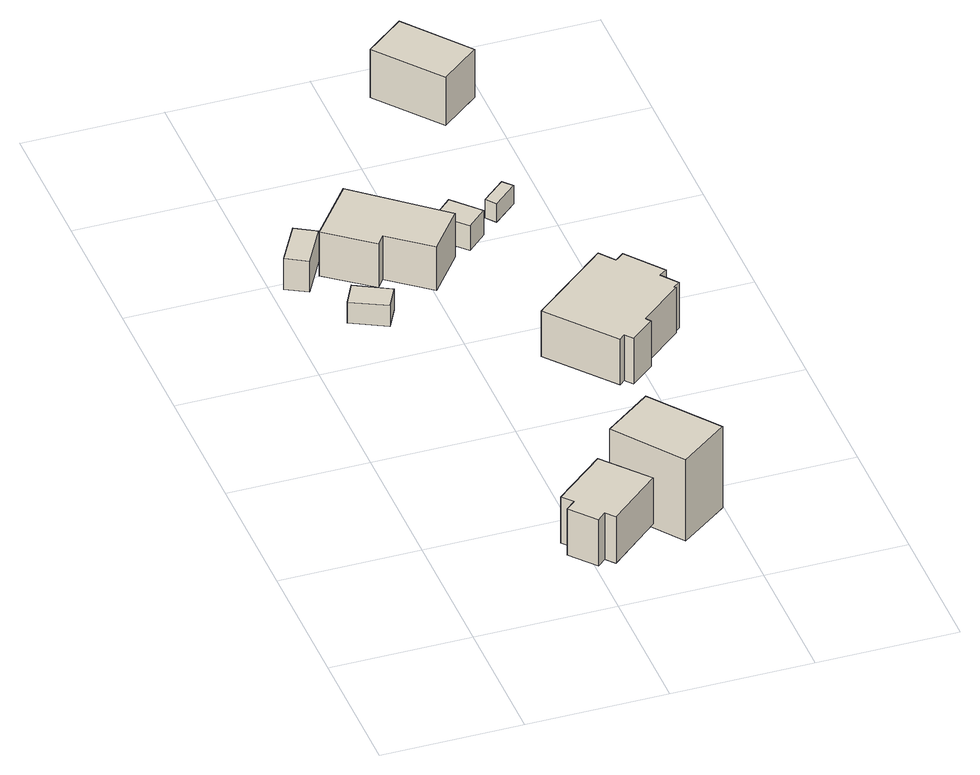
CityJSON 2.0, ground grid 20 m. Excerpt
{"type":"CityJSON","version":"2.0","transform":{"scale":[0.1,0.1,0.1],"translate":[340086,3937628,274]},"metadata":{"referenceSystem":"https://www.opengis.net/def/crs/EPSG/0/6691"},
"CityObjects":{
"building1":{"type":"Building","attributes":{"usage":"411","measuredHeight":10.6,"storeysAboveGround":2,"BuildingIDAttribute.prefecture":"14","BuildingIDAttribute.city":"14151","BuildingDetailAttribute.totalFloorArea":124.83,"BuildingDetailAttribute.buildingFootprintArea":62.42,"BuildingDetailAttribute.buildingStructureType":"601","BuildingDetailAttribute.buildingStructureOrgType":"1","BuildingDetailAttribute.orgUsage":"10","BuildingDetailAttribute.surveyYear":2015,"BuildingLandSlideRiskAttribute.description":"1","BuildingLandSlideRiskAttribute.areaType":"1"},"geometry":[{"type":"Solid","lod":"1","boundaries":[[[[0,1,2,3,4,5,6,7]],[[6,8,9,7]],[[5,10,8,6]],[[4,11,10,5]],[[3,12,11,4]],[[2,13,12,3]],[[1,14,13,2]],[[0,15,14,1]],[[7,9,15,0]],[[8,10,11,12,13,14,15,9]]]]}]},
"building2":{"type":"Building","attributes":{"measuredHeight":5.6,"BuildingIDAttribute.prefecture":"14","BuildingIDAttribute.city":"14151","BuildingDetailAttribute.surveyYear":2015,"BuildingLandSlideRiskAttribute.description":"1","BuildingLandSlideRiskAttribute.areaType":"1"},"geometry":[{"type":"Solid","lod":"1","boundaries":[[[[16,17,18,19]],[[18,20,21,19]],[[17,22,20,18]],[[16,23,22,17]],[[19,21,23,16]],[[20,22,23,21]]]]}]},
"building3":{"type":"Building","attributes":{"usage":"422","measuredHeight":5.3,"storeysAboveGround":1,"BuildingIDAttribute.prefecture":"14","BuildingIDAttribute.city":"14151","BuildingDetailAttribute.totalFloorArea":19.57,"BuildingDetailAttribute.buildingFootprintArea":19.57,"BuildingDetailAttribute.buildingStructureType":"601","BuildingDetailAttribute.buildingStructureOrgType":"1","BuildingDetailAttribute.orgUsage":"137","BuildingDetailAttribute.surveyYear":2015,"BuildingLandSlideRiskAttribute.description":"1","BuildingLandSlideRiskAttribute.areaType":"1"},"geometry":[{"type":"Solid","lod":"1","boundaries":[[[[24,25,26,27]],[[26,28,29,27]],[[25,30,28,26]],[[24,31,30,25]],[[27,29,31,24]],[[28,30,31,29]]]]}]},
"building4":{"type":"Building","attributes":{"usage":"411","measuredHeight":14.4,"storeysAboveGround":4,"BuildingIDAttribute.prefecture":"14","BuildingIDAttribute.city":"14151","BuildingDetailAttribute.totalFloorArea":286.38,"BuildingDetailAttribute.buildingFootprintArea":71.59,"BuildingDetailAttribute.buildingStructureType":"610","BuildingDetailAttribute.buildingStructureOrgType":"2","BuildingDetailAttribute.orgUsage":"10","BuildingDetailAttribute.surveyYear":2015,"BuildingLandSlideRiskAttribute.description":"1","BuildingLandSlideRiskAttribute.areaType":"1"},"geometry":[{"type":"Solid","lod":"1","boundaries":[[[[32,33,34,35]],[[34,36,37,35]],[[33,38,36,34]],[[32,39,38,33]],[[35,37,39,32]],[[36,38,39,37]]]]}]},
"building5":{"type":"Building","attributes":{"usage":"422","measuredHeight":8,"storeysAboveGround":2,"BuildingIDAttribute.prefecture":"14","BuildingIDAttribute.city":"14151","BuildingDetailAttribute.totalFloorArea":189.69,"BuildingDetailAttribute.buildingFootprintArea":94.85,"BuildingDetailAttribute.buildingStructureType":"601","BuildingDetailAttribute.buildingStructureOrgType":"1","BuildingDetailAttribute.orgUsage":"137","BuildingDetailAttribute.surveyYear":2015,"BuildingLandSlideRiskAttribute.description":"1","BuildingLandSlideRiskAttribute.areaType":"1"},"geometry":[{"type":"Solid","lod":"1","boundaries":[[[[40,41,42,43,44,45]],[[44,46,47,45]],[[43,48,46,44]],[[42,49,48,43]],[[41,50,49,42]],[[40,51,50,41]],[[45,47,51,40]],[[46,48,49,50,51,47]]]]}]},
"building6":{"type":"Building","attributes":{"usage":"422","measuredHeight":4.6,"storeysAboveGround":1,"BuildingIDAttribute.prefecture":"14","BuildingIDAttribute.city":"14151","BuildingDetailAttribute.totalFloorArea":15.42,"BuildingDetailAttribute.buildingFootprintArea":15.42,"BuildingDetailAttribute.buildingStructureType":"601","BuildingDetailAttribute.buildingStructureOrgType":"1","BuildingDetailAttribute.orgUsage":"137","BuildingDetailAttribute.surveyYear":2015,"BuildingLandSlideRiskAttribute.description":"1","BuildingLandSlideRiskAttribute.areaType":"1"},"geometry":[{"type":"Solid","lod":"1","boundaries":[[[[52,53,54,55]],[[54,56,57,55]],[[53,58,56,54]],[[52,59,58,53]],[[55,57,59,52]],[[56,58,59,57]]]]}]},
"building7":{"type":"Building","attributes":{"usage":"422","measuredHeight":7.9,"storeysAboveGround":1,"BuildingIDAttribute.prefecture":"14","BuildingIDAttribute.city":"14151","BuildingDetailAttribute.totalFloorArea":154.4,"BuildingDetailAttribute.buildingFootprintArea":154.4,"BuildingDetailAttribute.buildingStructureType":"610","BuildingDetailAttribute.buildingStructureOrgType":"2","BuildingDetailAttribute.orgUsage":"138","BuildingDetailAttribute.surveyYear":2015,"BuildingLandSlideRiskAttribute.description":"1","BuildingLandSlideRiskAttribute.areaType":"1"},"geometry":[{"type":"Solid","lod":"1","boundaries":[[[[60,61,62,63,64,65,66,67,68,69,70,71,72,73]],[[72,74,75,73]],[[71,76,74,72]],[[70,77,76,71]],[[69,78,77,70]],[[68,79,78,69]],[[67,80,79,68]],[[66,81,80,67]],[[65,82,81,66]],[[64,83,82,65]],[[63,84,83,64]],[[62,85,84,63]],[[61,86,85,62]],[[60,87,86,61]],[[73,75,87,60]],[[74,76,77,78,79,80,81,82,83,84,85,86,87,75]]]]}]},
"building8":{"type":"Building","attributes":{"BuildingIDAttribute.prefecture":"14","BuildingIDAttribute.city":"14151","BuildingDetailAttribute.surveyYear":2015,"BuildingLandSlideRiskAttribute.description":"1","BuildingLandSlideRiskAttribute.areaType":"1"},"geometry":[{"type":"Solid","lod":"1","boundaries":[[[[88,89,90,91]],[[90,92,93,91]],[[89,94,92,90]],[[88,95,94,89]],[[91,93,95,88]],[[92,94,95,93]]]]}]},
"building9":{"type":"Building","attributes":{"usage":"411","measuredHeight":8.4,"storeysAboveGround":2,"BuildingIDAttribute.prefecture":"14","BuildingIDAttribute.city":"14151","BuildingDetailAttribute.totalFloorArea":138.11,"BuildingDetailAttribute.buildingFootprintArea":69.06,"BuildingDetailAttribute.buildingStructureType":"601","BuildingDetailAttribute.buildingStructureOrgType":"1","BuildingDetailAttribute.orgUsage":"10","BuildingDetailAttribute.surveyYear":2015,"BuildingLandSlideRiskAttribute.description":"1","BuildingLandSlideRiskAttribute.areaType":"1"},"geometry":[{"type":"Solid","lod":"1","boundaries":[[[[96,97,98,99]],[[98,100,101,99]],[[97,102,100,98]],[[96,103,102,97]],[[99,101,103,96]],[[100,102,103,101]]]]}]}
},
"vertices":[
[174,3,75],[143,39,75],[157,51,75],[144,66,75],[217,128,75],[271,65,75],[197,1,75],[186,14,75],[197,1,150],[186,14,150],[271,65,150],[217,128,150],[144,66,150],[157,51,150],[143,39,150],[174,3,150],
[114,630,61],[97,598,61],[47,623,61],[64,656,61],[47,623,95],[64,656,95],[97,598,95],[114,630,95],
[40,816,30],[70,799,30],[37,741,30],[7,758,30],[37,741,80],[7,758,80],[70,799,80],[40,816,80],
[301,179,62],[373,84,62],[304,32,62],[233,128,62],[304,32,194],[233,128,194],[373,84,194],[301,179,194],
[121,847,31],[240,748,31],[193,688,31],[135,734,31],[124,719,31],[60,769,31],[124,719,102],[60,769,102],[135,734,102],[193,688,102],[240,748,102],[121,847,102],
[249,799,46],[284,762,46],[256,736,46],[221,773,46],[256,736,86],[221,773,86],[284,762,86],[249,799,86],
[406,565,51],[447,513,51],[436,505,51],[454,482,51],[445,475,51],[447,473,51],[387,423,51],[392,416,51],[358,388,51],[349,399,51],[341,392,51],[265,484,51],[376,577,51],[393,555,51],[376,577,125],[393,555,125],[265,484,125],[341,392,125],[349,399,125],[358,388,125],[392,416,125],[387,423,125],[447,473,125],[445,475,125],[454,482,125],[436,505,125],[447,513,125],[406,565,125],
[334,834,39],[346,821,39],[312,791,39],[301,805,39],[312,791,69],[301,805,69],[346,821,69],[334,834,69],
[318,1187,5],[390,1097,5],[334,1052,5],[262,1142,5],[334,1052,83],[262,1142,83],[390,1097,83],[318,1187,83]
]}
